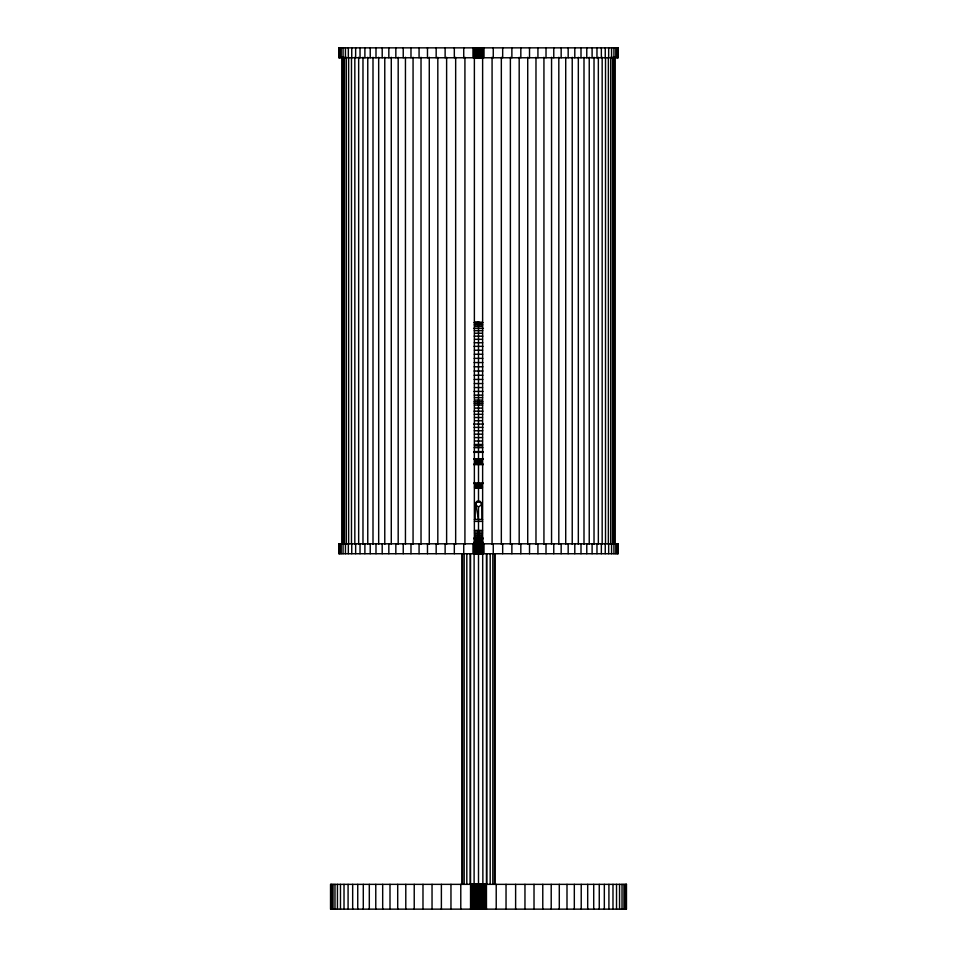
<?xml version="1.0" encoding="UTF-8"?>
<svg xmlns="http://www.w3.org/2000/svg" width="957" height="957" viewBox="0 0 957 957"><rect width="100%" height="100%" fill="white"/><g stroke="black" fill="none" stroke-linecap="round" stroke-linejoin="round"><path stroke-width="1.44" d="M342.379 544.282L342.379 57.288M343.168 544.282L343.168 57.288M344.472 544.282L344.472 57.288M346.302 544.282L346.302 57.288M348.635 544.282L348.635 57.288M354.832 544.282L354.832 57.288M358.66 544.282L358.66 57.288M362.978 544.282L362.978 57.288M373.003 544.282L373.003 57.288M378.673 544.282L378.673 57.288M384.774 544.282L384.774 57.288M391.281 544.282L391.281 57.288M405.445 544.282L405.445 57.288M413.065 544.282L413.065 57.288M421.02 544.282L421.02 57.288M429.274 544.282L429.274 57.288M446.62 544.282L446.62 57.288M455.664 544.282L455.664 57.288M464.923 544.282L464.923 57.288M474.373 544.282L474.373 57.288M482.627 544.282L482.627 57.288M492.077 544.282L492.077 57.288M501.336 544.282L501.336 57.288M510.38 544.282L510.38 57.288M519.184 544.282L519.184 57.288M527.726 544.282L527.726 57.288M558.816 544.282L558.816 57.288M583.997 544.282L583.997 57.288M594.022 544.282L594.022 57.288M598.34 544.282L598.34 57.288M613.832 544.282L613.832 57.288M614.621 544.282L614.621 57.288M481.933 519.448L481.814 503.478L480.211 501.396L478.5 500.942L478.5 322.461L474.385 322.868L482.615 322.868L477.435 322.461L474.289 324.878L482.711 324.878L479.565 322.461L474.373 322.461L482.627 322.461L474.923 322.461M482.005 543.097L482.759 542.691L474.241 542.691L474.995 543.097M478.5 500.942L476.789 501.396L475.186 503.478L475.067 519.448M478.5 506.995C488.584 500.583 468.416 500.583 478.5 506.995L478.5 543.097M475.318 323.681L481.682 323.681M474.6 326.445L482.4 326.445M473.583 328.383L483.417 328.383M474.277 330.655L482.723 330.655M474.564 333.251L482.436 333.251M474.193 336.158L482.807 336.158M474.505 339.328L482.495 339.328M474.253 342.738L482.747 342.738M474.026 346.35L482.974 346.35M474.421 350.238L482.579 350.238M474.289 354.257L482.711 354.257M474.193 358.373L482.807 358.373M474.122 362.559L482.878 362.559M474.098 366.782L482.902 366.782M474.098 371.029L482.902 371.029M474.134 375.252L482.866 375.252M474.205 379.439L482.795 379.439M474.301 383.542L482.699 383.542M474.445 387.537L482.555 387.537M474.05 391.413L482.95 391.413M474.289 395.121L482.711 395.121M474.457 397.61L482.543 397.61M474.624 400.098L482.376 400.098M474.098 401.761L482.902 401.761M474.229 403.411L482.771 403.411M474.361 405.086L482.639 405.086M474.576 408.089L482.424 408.089M474.05 411.163L482.95 411.163M474.277 414.309L482.723 414.309M474.481 417.503L482.519 417.503M474.672 420.757L482.34 420.757M473.607 424.047L483.393 424.047M474.098 427.384L482.902 427.384M474.253 430.758L482.747 430.758M474.373 434.155L482.627 434.155M474.481 437.576L482.519 437.576M474.552 441.021L482.448 441.021M474.445 444.479L482.555 444.479M474.445 445.304L482.555 445.304M474.684 445.806L482.316 445.806M474.146 447.649L482.854 447.649M474.146 451.584L482.854 451.584M473.691 452.338L483.309 452.338M473.691 458.929L483.309 458.929M473.619 459.336L483.381 459.336M474.804 459.779L482.196 459.779M474.768 460.245L482.232 460.245M474.744 460.748L482.256 460.748M474.72 461.262L482.28 461.262M474.72 461.788L482.28 461.788M474.72 462.315L482.28 462.315M474.744 462.829L482.256 462.829M474.768 463.32L482.232 463.32M474.804 463.798L482.196 463.798M473.619 464.241L483.381 464.241M473.691 464.635L483.309 464.635M473.691 483.153L483.309 483.153M473.619 483.476L483.381 483.476M474.792 483.811L482.208 483.811M474.756 484.17L482.244 484.17M474.708 484.553L482.292 484.553M474.684 484.948L482.316 484.948M474.648 485.355L482.352 485.355M474.624 485.785L482.376 485.785M474.6 486.216L482.4 486.216M474.576 486.658L482.424 486.658M474.564 487.101L482.436 487.101M474.564 487.556L482.436 487.556M474.564 488.01L482.436 488.01M474.373 519.448L482.627 519.448M474.481 521.386L482.519 521.386M474.481 530.417L482.519 530.417M474.493 532.068L482.507 532.068M474.552 533.707L482.448 533.707M474.636 535.274L482.364 535.274M474.744 536.769L482.256 536.769M473.691 538.157L483.309 538.157M474.205 539.401L482.795 539.401M474.445 540.502L482.555 540.502M474.708 541.423L482.292 541.423M473.835 542.152L483.165 542.152M474.66 543.014L482.34 543.014M475.964 505.045L475.533 502.652L478.5 519.448M626.189 884.352L626.189 909.15M625.352 884.352L625.352 909.15M623.964 884.352L623.964 909.15M622.026 884.352L622.026 909.15M619.55 884.352L619.55 909.15M617.923 47.85L617.923 57.767M617.923 543.803L617.923 553.72M617.121 47.85L617.121 57.767M617.121 543.803L617.121 553.72M616.523 884.352L616.523 909.15M615.794 47.85L615.794 57.767M615.794 543.803L615.794 553.72M614.884 57.288L614.884 544.282M613.939 47.85L613.939 57.767M613.939 543.803L613.939 553.72M612.982 884.352L612.982 909.15M612.528 57.288L612.528 544.282M611.559 47.85L611.559 57.767M611.559 543.803L611.559 553.72M610.698 57.288L610.698 544.282M608.915 884.352L608.915 909.15M608.664 47.85L608.664 57.767M608.664 543.803L608.664 553.72M608.365 57.288L608.365 544.282M605.518 57.288L605.518 544.282M605.255 47.85L605.255 57.767M605.255 543.803L605.255 553.72M604.334 884.352L604.334 909.15M602.168 57.288L602.168 544.282M601.355 47.85L601.355 57.767M601.355 543.803L601.355 553.72M599.261 884.352L599.261 909.15M596.965 47.85L596.965 57.767M596.965 543.803L596.965 553.72M593.711 884.352L593.711 909.15M592.108 47.85L592.108 57.767M592.108 543.803L592.108 553.72M589.237 57.288L589.237 544.282M587.694 884.352L587.694 909.15M586.773 47.85L586.773 57.767M586.773 543.803L586.773 553.72M581.222 884.352L581.222 909.15M581.007 47.85L581.007 57.767M581.007 543.803L581.007 553.72M578.327 57.288L578.327 544.282M574.798 47.85L574.798 57.767M574.798 543.803L574.798 553.72M574.32 884.352L574.32 909.15M572.226 57.288L572.226 544.282M568.171 47.85L568.171 57.767M568.171 543.803L568.171 553.72M566.999 884.352L566.999 909.15M565.719 57.288L565.719 544.282M561.161 47.85L561.161 57.767M561.161 543.803L561.161 553.72M559.295 884.352L559.295 909.15M553.768 47.85L553.768 57.767M553.768 543.803L553.768 553.72M551.555 57.288L551.555 544.282M551.208 884.352L551.208 909.15M546.016 47.85L546.016 57.767M546.016 543.803L546.016 553.72M543.935 57.288L543.935 544.282M542.775 884.352L542.775 909.15M537.93 47.85L537.93 57.767M537.93 543.803L537.93 553.72M535.98 57.288L535.98 544.282M534.018 884.352L534.018 909.15M529.52 47.85L529.52 57.767M529.52 543.803L529.52 553.72M524.962 884.352L524.962 909.15M520.835 47.85L520.835 57.767M520.835 543.803L520.835 553.72M515.62 884.352L515.62 909.15M511.875 47.85L511.875 57.767M511.875 543.803L511.875 553.72M506.038 884.352L506.038 909.15M502.676 47.85L502.676 57.767M502.676 543.803L502.676 553.72M496.216 884.352L496.216 909.15M495.032 553.72L495.032 884.352M494.47 553.72L494.47 884.352M493.262 47.85L493.262 57.767M493.262 543.803L493.262 553.72M492.819 553.72L492.819 884.352M490.187 553.72L490.187 884.352M486.766 553.72L486.766 884.352M486.455 553.72L486.455 909.15M486.168 884.352L486.168 909.15M485.845 884.352L485.845 909.15M485.522 884.352L485.522 909.15M485.199 884.352L485.199 909.15M484.864 884.352L484.864 909.15M484.541 884.352L484.541 909.15M484.206 884.352L484.206 909.15M483.883 884.352L483.883 909.15M483.74 47.85L483.74 57.767M483.74 543.803L483.74 553.72M483.524 47.85L483.524 57.767M483.524 543.803L483.524 553.72M483.548 884.352L483.548 909.15M483.309 47.85L483.309 57.767M483.309 543.803L483.309 553.72M483.213 884.352L483.213 909.15M483.106 47.85L483.106 57.767M483.106 543.803L483.106 553.72M482.89 47.85L482.89 57.767M482.89 543.803L482.89 553.72M482.89 909.15L482.675 543.803M482.675 47.85L482.675 57.767M482.46 47.85L482.46 57.767M482.46 543.803L482.46 553.72M482.555 884.352L482.555 909.15M482.244 47.85L482.244 57.767M482.244 543.803L482.244 553.72M482.22 884.352L482.22 909.15M482.029 47.85L482.029 57.767M482.029 543.803L482.029 553.72M481.885 884.352L481.885 909.15M481.814 47.85L481.814 57.767M481.814 543.803L481.814 553.72M481.586 47.85L481.586 57.767M481.586 543.803L481.586 553.72M481.55 884.352L481.55 909.15M481.371 47.85L481.371 57.767M481.371 543.803L481.371 553.72M481.156 47.85L481.156 57.767M481.156 543.803L481.156 553.72M481.204 884.352L481.204 909.15M480.94 47.85L480.94 57.767M480.94 543.803L480.94 553.72M480.869 884.352L480.869 909.15M480.713 47.85L480.713 57.767M480.713 543.803L480.713 553.72M480.498 47.85L480.498 57.767M480.498 543.803L480.498 553.72M480.534 884.352L480.534 909.15M480.27 47.85L480.27 57.767M480.27 543.803L480.27 553.72M480.055 47.85L480.055 57.767M480.055 543.803L480.055 553.72M480.199 884.352L480.199 909.15M479.828 47.85L479.828 57.767M479.828 543.803L479.828 553.72M479.852 884.352L479.852 909.15M479.613 47.85L479.613 57.767M479.613 543.803L479.613 553.72M479.517 884.352L479.517 909.15M479.385 47.85L479.385 57.767M479.385 543.803L479.385 553.72M479.17 47.85L479.17 57.767M479.17 543.803L479.17 553.72M479.182 884.352L479.182 909.15M478.943 47.85L478.943 57.767M478.943 543.803L478.943 553.72M478.835 884.352L478.835 909.15M478.727 47.85L478.727 57.767M478.727 543.803L478.727 553.72M478.5 47.85L478.5 57.767M478.5 543.803L478.5 909.15M478.273 47.85L478.273 57.767M478.273 543.803L478.273 553.72M478.057 47.85L478.057 57.767M478.057 543.803L478.057 553.72M478.165 884.352L478.165 909.15M477.83 47.85L477.83 57.767M477.83 543.803L477.83 553.72M477.818 884.352L477.818 909.15M477.615 47.85L477.615 57.767M477.615 543.803L477.615 553.72M477.483 884.352L477.483 909.15M477.387 47.85L477.387 57.767M477.387 543.803L477.387 553.72M477.172 47.85L477.172 57.767M477.172 543.803L477.172 553.72M477.148 884.352L477.148 909.15M476.945 47.85L476.945 57.767M476.945 543.803L476.945 553.72M476.73 47.85L476.73 57.767M476.73 543.803L476.73 553.72M476.801 884.352L476.801 909.15M476.502 47.85L476.502 57.767M476.502 543.803L476.502 553.72M476.466 884.352L476.466 909.15M476.287 47.85L476.287 57.767M476.287 543.803L476.287 553.72M476.06 47.85L476.06 57.767M476.06 543.803L476.06 553.72M476.131 884.352L476.131 909.15M475.844 47.85L475.844 57.767M475.844 543.803L475.844 553.72M475.796 884.352L475.796 909.15M475.629 47.85L475.629 57.767M475.629 543.803L475.629 553.72M475.45 884.352L475.45 909.15M475.414 47.85L475.414 57.767M475.414 543.803L475.414 553.72M475.186 47.85L475.186 57.767M475.186 543.803L475.186 553.72M475.115 884.352L475.115 909.15M474.971 47.85L474.971 57.767M474.971 543.803L474.971 553.72M474.756 47.85L474.756 57.767M474.756 543.803L474.756 553.72M474.78 884.352L474.78 909.15M474.54 47.85L474.54 57.767M474.54 543.803L474.54 553.72M474.445 884.352L474.445 909.15M474.325 47.85L474.325 57.767M474.325 543.803L474.325 553.72M474.11 47.85L474.11 57.767M474.11 543.803L474.11 909.15M473.894 47.85L473.894 57.767M473.894 543.803L473.894 553.72M473.691 47.85L473.691 57.767M473.691 543.803L473.691 553.72M473.787 884.352L473.787 909.15M473.476 47.85L473.476 57.767M473.476 543.803L473.476 553.72M473.452 884.352L473.452 909.15M473.26 47.85L473.26 57.767M473.26 543.803L473.26 553.72M473.117 884.352L473.117 909.15M472.794 884.352L472.794 909.15M472.459 884.352L472.459 909.15M472.136 884.352L472.136 909.15M471.801 884.352L471.801 909.15M471.478 884.352L471.478 909.15M471.155 884.352L471.155 909.15M470.832 884.352L470.832 909.15M470.545 553.72L470.545 909.15M470.234 553.72L470.234 884.352M466.813 553.72L466.813 884.352M464.181 553.72L464.181 884.352M463.738 47.85L463.738 57.767M463.738 543.803L463.738 553.72M462.53 553.72L462.53 884.352M461.968 553.72L461.968 884.352M460.784 884.352L460.784 909.15M454.324 47.85L454.324 57.767M454.324 543.803L454.324 553.72M450.962 884.352L450.962 909.15M445.125 47.85L445.125 57.767M445.125 543.803L445.125 553.72M441.38 884.352L441.38 909.15M437.816 57.288L437.816 544.282M436.165 47.85L436.165 57.767M436.165 543.803L436.165 553.72M432.038 884.352L432.038 909.15M427.48 47.85L427.48 57.767M427.48 543.803L427.48 553.72M422.982 884.352L422.982 909.15M419.07 47.85L419.07 57.767M419.07 543.803L419.07 553.72M414.225 884.352L414.225 909.15M410.984 47.85L410.984 57.767M410.984 543.803L410.984 553.72M405.792 884.352L405.792 909.15M403.232 47.85L403.232 57.767M403.232 543.803L403.232 553.72M398.184 57.288L398.184 544.282M397.705 884.352L397.705 909.15M395.839 47.85L395.839 57.767M395.839 543.803L395.839 553.72M390.001 884.352L390.001 909.15M388.829 47.85L388.829 57.767M388.829 543.803L388.829 553.72M382.68 884.352L382.68 909.15M382.202 47.85L382.202 57.767M382.202 543.803L382.202 553.72M375.993 47.85L375.993 57.767M375.993 543.803L375.993 553.72M375.778 884.352L375.778 909.15M370.227 47.85L370.227 57.767M370.227 543.803L370.227 553.72M369.306 884.352L369.306 909.15M367.763 57.288L367.763 544.282M364.892 47.85L364.892 57.767M364.892 543.803L364.892 553.72M363.289 884.352L363.289 909.15M360.035 47.85L360.035 57.767M360.035 543.803L360.035 553.72M357.739 884.352L357.739 909.15M355.645 47.85L355.645 57.767M355.645 543.803L355.645 553.72M352.666 884.352L352.666 909.15M351.745 47.85L351.745 57.767M351.745 543.803L351.745 553.72M351.482 57.288L351.482 544.282M348.336 47.85L348.336 57.767M348.336 543.803L348.336 553.72M348.085 884.352L348.085 909.15M345.441 47.85L345.441 57.767M345.441 543.803L345.441 553.72M344.018 884.352L344.018 909.15M343.061 47.85L343.061 57.767M343.061 543.803L343.061 553.72M342.116 57.288L342.116 544.282M341.206 47.85L341.206 57.767M341.206 543.803L341.206 553.72M340.477 884.352L340.477 909.15M339.879 47.85L339.879 57.767M339.879 543.803L339.879 553.72M339.077 47.85L339.077 57.767M339.077 543.803L339.077 553.72M337.45 884.352L337.45 909.15M334.974 884.352L334.974 909.15M333.036 884.352L333.036 909.15M331.648 884.352L331.648 909.15M330.811 884.352L330.811 909.15M618.198 47.85L338.802 47.85L338.802 57.767L618.198 57.767L618.198 47.85M618.198 543.803L338.802 543.803L338.802 553.72L618.198 553.72L618.198 543.803M626.464 884.352L330.536 884.352L330.536 909.15L626.464 909.15L626.464 884.352"/></g></svg>
